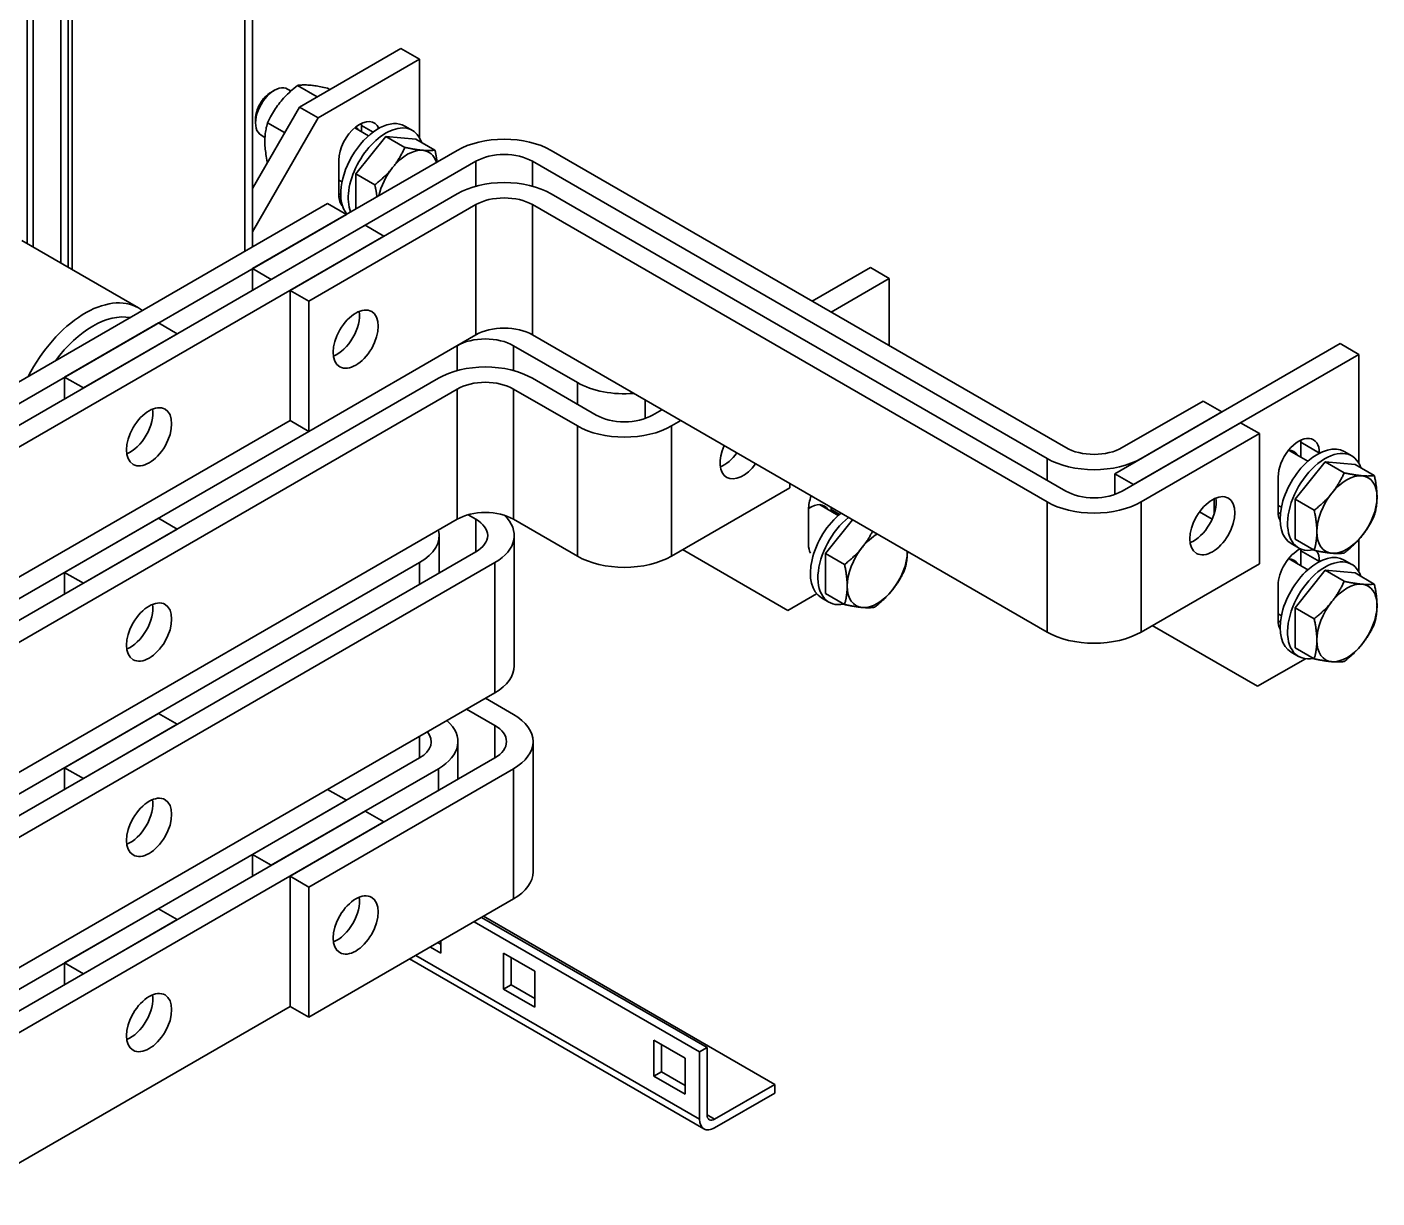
# Model space of a CAD drawing. Header units: millimetres. Extents: x -116965 to 323937, y 291661 to 566926.
# Drawn here: x -16611.2 to -16372.1, y 325147.3 to 325354.7 of the extents above; entities that cross this region are included whole.
import ezdxf

# ---------------------------------------------------------------- set-up
doc = ezdxf.new("R2010")
doc.units = ezdxf.units.MM
doc.layers.add('Visible Edges(Schneider)', color=7, linetype='Continuous', lineweight=35)
doc.layers.add('Visible Tangent Edges(Schneider)', color=7, linetype='Continuous', lineweight=35)

msp = doc.modelspace()

# ---------------------------------------------------------------- linework, layer by layer
at = {"layer": 'Visible Edges(Schneider)'}
for p, q in [((-16605.225834, 325312.85848), (-16605.225834, 325438.284442)), ((-16603.894809, 325437.515975), (-16603.894809, 325312.090013)), ((-16603.229297, 325437.131741), (-16603.229297, 325311.705779)), ((-16572.615733, 325314.945429), (-16572.615733, 325419.456991)), ((-16571.284708, 325418.688524), (-16571.284708, 325315.713896)), ((-16610.112787, 325315.679964), (-16610.112787, 325385.644427)), ((-16544.996974, 325350.871279), (-16562.965805, 325340.496969)), ((-16544.996974, 325350.871279), (-16541.669412, 325348.95011)), ((-16559.638244, 325338.575801), (-16541.669412, 325348.95011)), ((-16541.669412, 325348.95011), (-16541.669412, 325335.009266)), ((-16568.02347, 325343.094463), (-16567.410949, 325343.448025)), ((-16564.462292, 325343.336748), (-16565.058369, 325343.680893)), ((-16563.286132, 325344.322604), (-16559.812871, 325342.317316)), ((-16557.962033, 325343.847075), (-16557.562642, 325343.616486)), ((-16562.965805, 325340.496969), (-16571.284708, 325326.088206)), ((-16562.965805, 325340.496969), (-16559.638244, 325338.575801)), ((-16571.284708, 325318.403532), (-16559.638244, 325338.575801)), ((-16570.738938, 325338.391134), (-16570.738872, 325337.683894)), ((-16568.61023, 325337.699336), (-16565.588322, 325335.954637)), ((-16569.065106, 325335.126414), (-16569.764251, 325335.530066)), ((-16550.71252, 325335.398313), (-16553.168344, 325336.816184)), ((-16552.983121, 325328.677021), (-16547.659023, 325335.300289)), ((-16551.984852, 325336.132895), (-16551.984852, 325337.230983)), ((-16547.659023, 325335.300289), (-16544.274581, 325333.34628)), ((-16547.659023, 325335.300289), (-16542.334925, 325334.824759)), ((-16542.95314, 325336.352319), (-16544.284165, 325337.120786)), ((-16571.284708, 325311.87156), (-16535.01429, 325332.812295)), ((-16542.334925, 325334.824759), (-16538.950483, 325332.870751)), ((-16518.376483, 325332.812295), (-16427.201303, 325280.172281)), ((-16531.686728, 325330.891127), (-16567.957147, 325309.950391)), ((-16555.977926, 325324.935505), (-16555.977926, 325331.083244)), ((-16430.528864, 325278.251112), (-16521.704044, 325330.891127)), ((-16552.983121, 325328.677021), (-16549.598679, 325326.723012)), ((-16552.983121, 325322.437986), (-16552.983121, 325328.677021)), ((-16555.418402, 325327.247486), (-16555.977926, 325327.570527)), ((-16630.201748, 325281.698128), (-16557.974463, 325323.39857)), ((-16564.629585, 325308.029223), (-16535.01429, 325325.127622)), ((-16531.686728, 325323.206453), (-16561.302024, 325306.108054)), ((-16557.974463, 325323.39857), (-16554.646902, 325321.477402)), ((-16430.528864, 325270.566438), (-16521.704044, 325323.206453)), ((-16518.376483, 325325.127622), (-16427.201303, 325272.487607)), ((-16554.646902, 325321.477402), (-16626.874187, 325279.776959)), ((-16626.743645, 325276.009991), (-16551.31934, 325319.556233)), ((-16551.31934, 325319.556233), (-16547.991779, 325317.635065)), ((-16547.991779, 325317.635065), (-16623.416084, 325274.088822)), ((-16612.119119, 325316.838321), (-16591.488239, 325304.927076)), ((-16571.284708, 325311.87156), (-16571.284708, 325308.029223)), ((-16567.957147, 325309.950391), (-16571.284708, 325311.87156)), ((-16461.807941, 325312.063676), (-16472.123381, 325306.108054)), ((-16458.480379, 325310.142508), (-16461.807941, 325312.063676)), ((-16468.795819, 325304.186886), (-16458.480379, 325310.142508)), ((-16458.480379, 325310.142508), (-16458.480379, 325298.231264)), ((-16564.629585, 325308.029223), (-16564.629585, 325284.975202)), ((-16561.302024, 325306.108054), (-16564.629585, 325308.029223)), ((-16561.302024, 325306.108054), (-16561.302024, 325283.054033)), ((-16587.922515, 325302.265718), (-16604.560321, 325292.659875)), ((-16587.922515, 325302.265718), (-16584.594953, 325300.344549)), ((-16601.23276, 325290.738707), (-16584.594953, 325300.344549)), ((-16561.302024, 325283.054033), (-16531.686728, 325300.152432)), ((-16521.704044, 325300.152432), (-16430.528864, 325247.512417)), ((-16513.717897, 325291.699291), (-16525.031606, 325298.231264)), ((-16378.618908, 325298.615498), (-16418.549643, 325275.561476)), ((-16375.291346, 325296.694329), (-16378.618908, 325298.615498)), ((-16415.222082, 325273.640308), (-16375.291346, 325296.694329)), ((-16375.291346, 325296.694329), (-16375.291346, 325277.374213)), ((-16626.743645, 325241.428959), (-16538.341851, 325292.467759)), ((-16604.560321, 325292.659875), (-16601.23276, 325290.738707)), ((-16604.560321, 325292.659875), (-16604.560321, 325288.817539)), ((-16521.704044, 325292.467759), (-16510.390336, 325285.935786)), ((-16535.01429, 325290.54659), (-16623.416084, 325239.507791)), ((-16513.717897, 325284.014617), (-16525.031606, 325290.54659)), ((-16501.738676, 325288.625422), (-16501.738676, 325285.332855)), ((-16417.218619, 325280.172281), (-16402.910105, 325288.433305)), ((-16402.910105, 325288.433305), (-16399.582544, 325286.512136)), ((-16623.416084, 325251.034801), (-16564.629585, 325284.975202)), ((-16564.629585, 325284.975202), (-16561.302024, 325283.054033)), ((-16500.407652, 325285.935786), (-16498.743871, 325286.89637)), ((-16495.41631, 325284.975202), (-16497.080091, 325284.014617)), ((-16399.582544, 325286.512136), (-16413.891058, 325278.251112)), ((-16561.302024, 325283.054033), (-16626.874187, 325245.195928)), ((-16417.218619, 325272.487607), (-16396.254983, 325284.590968)), ((-16392.927421, 325282.6698), (-16413.891058, 325270.566438)), ((-16396.254983, 325284.590968), (-16392.927421, 325282.6698)), ((-16392.927421, 325282.6698), (-16392.927421, 325259.615778)), ((-16385.606786, 325278.497842), (-16385.606786, 325281.132865)), ((-16384.334454, 325277.763261), (-16387.667471, 325279.687579)), ((-16382.279225, 325279.211696), (-16382.279225, 325279.202085)), ((-16376.575074, 325278.717266), (-16377.906099, 325279.485733)), ((-16418.549643, 325275.561476), (-16418.549643, 325271.884676)), ((-16415.222082, 325273.640308), (-16418.549643, 325275.561476)), ((-16386.605055, 325271.041968), (-16381.280957, 325277.665236)), ((-16381.280957, 325277.665236), (-16377.896515, 325275.711228)), ((-16381.280957, 325277.665236), (-16375.956858, 325277.189707)), ((-16375.956858, 325277.189707), (-16372.572417, 325275.235698)), ((-16497.080091, 325260.960596), (-16476.116454, 325273.063957)), ((-16476.116454, 325273.063957), (-16476.116454, 325273.832425)), ((-16389.59986, 325268.837387), (-16389.59986, 325274.985126)), ((-16400.913568, 325271.126751), (-16400.913568, 325268.531602)), ((-16386.605055, 325271.041968), (-16383.220613, 325269.087959)), ((-16386.605055, 325263.94317), (-16386.605055, 325271.041968)), ((-16531.686728, 325267.492569), (-16533.065049, 325268.288343)), ((-16472.788893, 325263.073882), (-16472.788893, 325269.221621)), ((-16467.523487, 325268.157419), (-16470.856504, 325270.081737)), ((-16468.795819, 325269.221621), (-16468.795819, 325269.605854)), ((-16389.040336, 325269.612433), (-16389.59986, 325269.935475)), ((-16623.416084, 325216.453769), (-16535.01429, 325267.492569)), ((-16587.922515, 325267.684686), (-16604.560321, 325258.078844)), ((-16587.922515, 325267.684686), (-16584.594953, 325265.763517)), ((-16525.031606, 325267.492569), (-16513.717897, 325260.960596)), ((-16469.794088, 325261.436126), (-16464.992157, 325267.409809)), ((-16601.23276, 325256.157675), (-16584.594953, 325265.763517)), ((-16538.22361, 325257.954994), (-16538.22361, 325264.610816)), ((-16524.913365, 325241.556795), (-16524.913365, 325264.610816)), ((-16386.605055, 325263.94317), (-16383.220613, 325261.989162)), ((-16375.291346, 325263.922994), (-16375.291346, 325258.162529)), ((-16626.743645, 325206.847927), (-16531.686728, 325261.729064)), ((-16476.44921, 325251.354754), (-16495.083554, 325262.113297)), ((-16469.794088, 325261.436126), (-16466.409646, 325259.482117)), ((-16469.794088, 325254.337328), (-16469.794088, 325261.436126)), ((-16385.986839, 325262.415611), (-16387.317863, 325263.184079)), ((-16385.606786, 325259.286158), (-16385.606786, 325261.921181)), ((-16541.669412, 325259.807895), (-16626.874187, 325210.614896)), ((-16528.359167, 325259.807895), (-16623.416084, 325204.926759)), ((-16413.891058, 325247.512417), (-16392.927421, 325259.615778)), ((-16384.334454, 325258.551576), (-16387.667471, 325260.475895)), ((-16382.279225, 325260.000012), (-16382.279225, 325259.9904)), ((-16376.575074, 325259.505582), (-16377.906099, 325260.274049)), ((-16604.560321, 325258.078844), (-16601.23276, 325256.157675)), ((-16604.560321, 325258.078844), (-16604.560321, 325254.236507)), ((-16386.605055, 325251.830283), (-16381.280957, 325258.453552)), ((-16381.280957, 325258.453552), (-16377.896515, 325256.499543)), ((-16381.280957, 325258.453552), (-16375.956858, 325257.978022)), ((-16375.956858, 325257.978022), (-16372.572417, 325256.024014)), ((-16471.359137, 325254.293509), (-16476.44921, 325251.354754)), ((-16469.794088, 325254.337328), (-16466.409646, 325252.38332)), ((-16389.59986, 325249.625703), (-16389.59986, 325255.773442)), ((-16469.175872, 325252.809769), (-16470.506897, 325253.578236)), ((-16386.605055, 325251.830283), (-16383.220613, 325249.876275)), ((-16386.605055, 325244.731486), (-16386.605055, 325251.830283)), ((-16389.040336, 325250.400749), (-16389.59986, 325250.72379)), ((-16393.260177, 325237.906575), (-16411.894521, 325248.665118)), ((-16386.605055, 325244.731486), (-16383.220613, 325242.777478)), ((-16384.78676, 325242.798705), (-16393.260177, 325237.906575)), ((-16385.986839, 325243.203927), (-16387.317863, 325243.972394)), ((-16623.416084, 325181.872738), (-16528.359167, 325236.753874)), ((-16530.022948, 325235.79329), (-16525.031606, 325232.911537)), ((-16587.922515, 325233.103654), (-16604.560321, 325223.497812)), ((-16587.922515, 325233.103654), (-16584.594953, 325231.182486)), ((-16528.359167, 325230.990369), (-16533.350509, 325233.872122)), ((-16601.23276, 325221.576644), (-16584.594953, 325231.182486)), ((-16534.896048, 325221.452793), (-16534.896048, 325228.108616)), ((-16521.585803, 325205.054595), (-16521.585803, 325228.108616)), ((-16571.284708, 325208.128465), (-16541.669412, 325225.226864)), ((-16564.629585, 325204.286128), (-16528.359167, 325225.226864)), ((-16604.560321, 325223.497812), (-16601.23276, 325221.576644)), ((-16604.560321, 325223.497812), (-16604.560321, 325219.655475)), ((-16538.341851, 325223.305695), (-16567.957147, 325206.207296)), ((-16525.031606, 325223.305695), (-16561.302024, 325202.364959)), ((-16557.974463, 325219.655475), (-16554.646902, 325217.734307)), ((-16554.646902, 325217.734307), (-16626.874187, 325176.033864)), ((-16626.743645, 325172.266896), (-16551.31934, 325215.813138)), ((-16551.31934, 325215.813138), (-16547.991779, 325213.89197)), ((-16547.991779, 325213.89197), (-16623.416084, 325170.345727)), ((-16567.957147, 325206.207296), (-16571.284708, 325208.128465)), ((-16571.284708, 325204.286128), (-16571.284708, 325208.128465)), ((-16561.302024, 325202.364959), (-16564.629585, 325204.286128)), ((-16564.629585, 325181.232107), (-16564.629585, 325204.286128)), ((-16561.302024, 325179.310938), (-16561.302024, 325202.364959)), ((-16561.302024, 325179.310938), (-16525.031606, 325200.251674)), ((-16587.922515, 325198.522623), (-16604.560321, 325188.91678)), ((-16601.23276, 325186.995612), (-16584.594953, 325196.601454)), ((-16587.922515, 325198.522623), (-16584.594953, 325196.601454)), ((-16530.68846, 325196.985688), (-16490.757724, 325173.931667)), ((-16530.355704, 325197.177805), (-16478.778503, 325167.399694)), ((-16492.088749, 325173.163199), (-16532.019485, 325196.21722)), ((-16537.909268, 325190.665044), (-16539.772702, 325191.740898)), ((-16538.441678, 325192.509365), (-16537.909268, 325192.201978)), ((-16537.909268, 325192.816752), (-16537.909268, 325190.665044)), ((-16543.437581, 325189.624979), (-16491.309053, 325159.528559)), ((-16526.795213, 325190.62662), (-16521.271461, 325187.437481)), ((-16526.795213, 325184.248341), (-16526.795213, 325190.62662)), ((-16525.464189, 325189.858153), (-16525.464189, 325185.016808)), ((-16604.560321, 325188.91678), (-16601.23276, 325186.995612)), ((-16604.560321, 325188.91678), (-16604.560321, 325185.074444)), ((-16521.271461, 325187.437481), (-16521.271461, 325181.059202)), ((-16525.464189, 325185.016808), (-16526.795213, 325184.248341)), ((-16525.464189, 325185.016808), (-16521.271461, 325182.596136)), ((-16521.271461, 325181.059202), (-16526.795213, 325184.248341)), ((-16623.416084, 325147.291706), (-16564.629585, 325181.232107)), ((-16564.629585, 325181.232107), (-16561.302024, 325179.310938)), ((-16500.174723, 325175.257273), (-16494.650971, 325172.068133)), ((-16500.174723, 325168.878994), (-16500.174723, 325175.257273)), ((-16498.843698, 325174.488806), (-16498.843698, 325169.647461)), ((-16490.757724, 325173.931667), (-16492.088749, 325173.163199)), ((-16492.088749, 325161.251955), (-16492.088749, 325173.163199)), ((-16490.757724, 325173.931667), (-16490.757724, 325162.020422)), ((-16494.650971, 325172.068133), (-16494.650971, 325165.689854)), ((-16498.843698, 325169.647461), (-16500.174723, 325168.878994)), ((-16494.650971, 325165.689854), (-16500.174723, 325168.878994)), ((-16498.843698, 325169.647461), (-16494.650971, 325167.226789)), ((-16489.4267, 325161.251955), (-16478.778503, 325167.399694)), ((-16478.778503, 325165.862759), (-16489.4267, 325159.71502)), ((-16478.778503, 325167.399694), (-16478.778503, 325165.862759))]:
    msp.add_line(p, q, dxfattribs=at)
at = {"layer": 'Visible Edges(Schneider)', "flags": 128}
for points in [[(-16563.286132, 325344.322604), (-16563.618578, 325344.056255), (-16563.933952, 325343.795238), (-16564.233796, 325343.538565), (-16564.519493, 325343.285316), (-16564.792287, 325343.034625), (-16565.053304, 325342.78567), (-16565.303567, 325342.537662), (-16565.544008, 325342.289837), (-16565.775484, 325342.041449), (-16565.998781, 325341.791759), (-16566.21463, 325341.54003), (-16566.42371, 325341.285517), (-16566.626656, 325341.027463), (-16566.824068, 325340.765089), (-16567.016514, 325340.497587), (-16567.204537, 325340.224112), (-16567.388659, 325339.943771), (-16567.569388, 325339.655618), (-16567.747221, 325339.358636), (-16567.92265, 325339.051731), (-16568.096164, 325338.733714), (-16568.26826, 325338.403285), (-16568.439441, 325338.059019), (-16568.61023, 325337.699336)], [(-16557.962033, 325343.847075), (-16558.29448, 325343.916215), (-16558.609854, 325343.979569), (-16558.909698, 325344.037522), (-16559.195395, 325344.090414), (-16559.468189, 325344.138538), (-16559.729206, 325344.18215), (-16559.979468, 325344.22147), (-16560.21991, 325344.256688), (-16560.451386, 325344.287965), (-16560.674683, 325344.315438), (-16560.890532, 325344.339216), (-16561.099612, 325344.359387), (-16561.302558, 325344.376016), (-16561.49997, 325344.389149), (-16561.692416, 325344.39881), (-16561.880438, 325344.405), (-16562.064561, 325344.407703), (-16562.24529, 325344.406877), (-16562.423123, 325344.402462), (-16562.598552, 325344.394372), (-16562.772066, 325344.382495), (-16562.944162, 325344.366693), (-16563.115343, 325344.346797), (-16563.286132, 325344.322604)], [(-16568.61023, 325337.699336), (-16568.690345, 325337.413183), (-16568.761884, 325337.133004), (-16568.825346, 325336.857748), (-16568.881159, 325336.586437), (-16568.929688, 325336.318151), (-16568.971246, 325336.052019), (-16569.006091, 325335.787208), (-16569.03444, 325335.522911), (-16569.056465, 325335.258343), (-16569.072296, 325334.992726), (-16569.082029, 325334.72529), (-16569.085721, 325334.455257), (-16569.083393, 325334.181839), (-16569.075032, 325333.904228), (-16569.060588, 325333.621589), (-16569.039976, 325333.33305), (-16569.013073, 325333.037695), (-16568.979716, 325332.734553), (-16568.939699, 325332.422585), (-16568.892774, 325332.100677), (-16568.838641, 325331.767622), (-16568.776946, 325331.422104), (-16568.707276, 325331.062681), (-16568.629151, 325330.687766)], [(-16546.461101, 325329.760099), (-16546.355216, 325329.893321), (-16546.251219, 325330.027176), (-16546.149013, 325330.161764), (-16546.048505, 325330.297183), (-16545.949605, 325330.433535), (-16545.852227, 325330.570921), (-16545.756287, 325330.709441), (-16545.661704, 325330.849201), (-16545.568401, 325330.990301), (-16545.4763, 325331.13285), (-16545.385329, 325331.276955), (-16545.295416, 325331.422727), (-16545.20649, 325331.570276), (-16545.118482, 325331.719719), (-16545.031326, 325331.871175), (-16544.944955, 325332.024764), (-16544.859304, 325332.180612), (-16544.774309, 325332.338849), (-16544.689906, 325332.499607), (-16544.606033, 325332.663028), (-16544.522626, 325332.829252), (-16544.439623, 325332.998431), (-16544.356963, 325333.17072), (-16544.274581, 325333.34628)], [(-16544.274581, 325333.34628), (-16544.111956, 325333.312174), (-16543.953026, 325333.279368), (-16543.797636, 325333.247826), (-16543.645637, 325333.217513), (-16543.496889, 325333.188396), (-16543.351257, 325333.160448), (-16543.208611, 325333.13364), (-16543.068829, 325333.107946), (-16542.931791, 325333.083342), (-16542.797382, 325333.059807), (-16542.665495, 325333.03732), (-16542.536024, 325333.015862), (-16542.408867, 325332.995417), (-16542.283926, 325332.975969), (-16542.161107, 325332.957503), (-16542.040319, 325332.940008), (-16541.921473, 325332.923472), (-16541.804483, 325332.907887), (-16541.689266, 325332.893243), (-16541.575741, 325332.879535), (-16541.463829, 325332.866756), (-16541.353451, 325332.854903), (-16541.244534, 325332.843975), (-16541.137003, 325332.833969)], [(-16541.137003, 325332.833969), (-16541.031117, 325332.824913), (-16540.92712, 325332.816825), (-16540.824915, 325332.80969), (-16540.724407, 325332.803496), (-16540.625507, 325332.798232), (-16540.528129, 325332.793888), (-16540.432189, 325332.790455), (-16540.337606, 325332.787928), (-16540.244302, 325332.786301), (-16540.152202, 325332.78557), (-16540.061231, 325332.785735), (-16539.971318, 325332.786792), (-16539.882392, 325332.788744), (-16539.794384, 325332.79159), (-16539.707228, 325332.795336), (-16539.620857, 325332.799985), (-16539.535206, 325332.805544), (-16539.450211, 325332.812021), (-16539.365808, 325332.819423), (-16539.281935, 325332.827762), (-16539.198528, 325332.83705), (-16539.115525, 325332.8473), (-16539.032865, 325332.858528), (-16538.950483, 325332.870751)], [(-16538.950483, 325332.870751), (-16538.929399, 325332.773476), (-16538.908858, 325332.677146), (-16538.888852, 325332.581738), (-16538.869374, 325332.487227), (-16538.850419, 325332.393589), (-16538.83198, 325332.300801), (-16538.814051, 325332.208841), (-16538.796627, 325332.117685), (-16538.779702, 325332.027312), (-16538.763272, 325331.937702), (-16538.747332, 325331.848832), (-16538.731876, 325331.760682), (-16538.716901, 325331.673232), (-16538.702402, 325331.586462), (-16538.688375, 325331.500352), (-16538.674816, 325331.414884), (-16538.661723, 325331.330037), (-16538.649091, 325331.245794), (-16538.636917, 325331.162136), (-16538.625198, 325331.079045), (-16538.613932, 325330.996504), (-16538.603116, 325330.914495), (-16538.592747, 325330.832999), (-16538.582824, 325330.752001)], [(-16549.598679, 325326.723012), (-16549.436054, 325326.852244), (-16549.277124, 325326.980499), (-16549.121734, 325327.107885), (-16548.969735, 325327.234508), (-16548.820987, 325327.360473), (-16548.675355, 325327.485881), (-16548.53271, 325327.610833), (-16548.392927, 325327.735428), (-16548.255889, 325327.859765), (-16548.12148, 325327.983939), (-16547.989594, 325328.108048), (-16547.860122, 325328.232189), (-16547.732965, 325328.356457), (-16547.608024, 325328.48095), (-16547.485205, 325328.605763), (-16547.364418, 325328.730996), (-16547.245571, 325328.856747), (-16547.128582, 325328.983115), (-16547.013364, 325329.110201), (-16546.899839, 325329.238109), (-16546.787927, 325329.366944), (-16546.677549, 325329.496813), (-16546.568632, 325329.627827), (-16546.461101, 325329.760099)], [(-16549.23102, 325324.604262), (-16549.240944, 325324.68526), (-16549.251312, 325324.766755), (-16549.262129, 325324.848765), (-16549.273395, 325324.931306), (-16549.285113, 325325.014397), (-16549.297287, 325325.098055), (-16549.309919, 325325.182298), (-16549.323013, 325325.267145), (-16549.336571, 325325.352613), (-16549.350598, 325325.438723), (-16549.365097, 325325.525493), (-16549.380072, 325325.612943), (-16549.395528, 325325.701093), (-16549.411469, 325325.789963), (-16549.427899, 325325.879573), (-16549.444823, 325325.969946), (-16549.462247, 325326.061101), (-16549.480176, 325326.153062), (-16549.498615, 325326.24585), (-16549.517571, 325326.339488), (-16549.537048, 325326.433999), (-16549.557054, 325326.529407), (-16549.577596, 325326.625737), (-16549.598679, 325326.723012)], [(-16591.48824, 325304.927076), (-16591.12573, 325304.703883), (-16590.776184, 325304.460488)], [(-16380.083035, 325272.125046), (-16379.977149, 325272.258269), (-16379.873152, 325272.392123), (-16379.770947, 325272.526711), (-16379.670439, 325272.66213), (-16379.571539, 325272.798483), (-16379.474161, 325272.935868), (-16379.378221, 325273.074389), (-16379.283638, 325273.214148), (-16379.190334, 325273.355249), (-16379.098234, 325273.497798), (-16379.007263, 325273.641903), (-16378.91735, 325273.787674), (-16378.828424, 325273.935223), (-16378.740416, 325274.084667), (-16378.65326, 325274.236122), (-16378.566889, 325274.389711), (-16378.481238, 325274.545559), (-16378.396243, 325274.703796), (-16378.31184, 325274.864555), (-16378.227967, 325275.027975), (-16378.14456, 325275.194199), (-16378.061557, 325275.363378), (-16377.978896, 325275.535667), (-16377.896515, 325275.711227)], [(-16377.896515, 325275.711227), (-16377.73389, 325275.677122), (-16377.574959, 325275.644316), (-16377.419569, 325275.612773), (-16377.267571, 325275.58246), (-16377.118823, 325275.553343), (-16376.973191, 325275.525395), (-16376.830545, 325275.498587), (-16376.690763, 325275.472893), (-16376.553724, 325275.44829), (-16376.419316, 325275.424754), (-16376.287429, 325275.402267), (-16376.157958, 325275.38081), (-16376.030801, 325275.360364), (-16375.90586, 325275.340916), (-16375.783041, 325275.32245), (-16375.662253, 325275.304955), (-16375.543407, 325275.288419), (-16375.426417, 325275.272834), (-16375.3112, 325275.25819), (-16375.197675, 325275.244482), (-16375.085762, 325275.231703), (-16374.975385, 325275.219851), (-16374.866468, 325275.208922), (-16374.758936, 325275.198916)], [(-16374.758936, 325275.198916), (-16374.653051, 325275.18986), (-16374.549054, 325275.181772), (-16374.446849, 325275.174638), (-16374.346341, 325275.168443), (-16374.247441, 325275.163179), (-16374.150063, 325275.158835), (-16374.054123, 325275.155402), (-16373.95954, 325275.152875), (-16373.866236, 325275.151248), (-16373.774136, 325275.150518), (-16373.683165, 325275.150682), (-16373.593252, 325275.151739), (-16373.504325, 325275.153691), (-16373.416318, 325275.156537), (-16373.329162, 325275.160283), (-16373.242791, 325275.164933), (-16373.15714, 325275.170492), (-16373.072145, 325275.176968), (-16372.987742, 325275.18437), (-16372.903869, 325275.19271), (-16372.820462, 325275.201997), (-16372.737459, 325275.212248), (-16372.654798, 325275.223476), (-16372.572416, 325275.235698)], [(-16372.572416, 325275.235698), (-16372.532295, 325275.049196), (-16372.49416, 325274.866119), (-16372.457967, 325274.686293), (-16372.423671, 325274.509556), (-16372.391233, 325274.335747), (-16372.360619, 325274.164715), (-16372.331793, 325273.996313), (-16372.304728, 325273.830397), (-16372.279394, 325273.666831), (-16372.255768, 325273.505481), (-16372.233828, 325273.346218), (-16372.213556, 325273.188915), (-16372.194934, 325273.03345), (-16372.177949, 325272.879703), (-16372.16259, 325272.727556), (-16372.148847, 325272.576894), (-16372.136716, 325272.427604), (-16372.126191, 325272.279574), (-16372.117271, 325272.132694), (-16372.109959, 325271.986856), (-16372.104256, 325271.84195), (-16372.100171, 325271.697869), (-16372.09771, 325271.554506), (-16372.096887, 325271.411753)], [(-16383.220613, 325269.087959), (-16383.057988, 325269.217191), (-16382.899057, 325269.345446), (-16382.743668, 325269.472832), (-16382.591669, 325269.599455), (-16382.442921, 325269.72542), (-16382.297289, 325269.850828), (-16382.154643, 325269.97578), (-16382.014861, 325270.100376), (-16381.877822, 325270.224712), (-16381.743414, 325270.348886), (-16381.611527, 325270.472996), (-16381.482056, 325270.597136), (-16381.354899, 325270.721405), (-16381.229958, 325270.845897), (-16381.107139, 325270.970711), (-16380.986351, 325271.095944), (-16380.867505, 325271.221694), (-16380.750515, 325271.348062), (-16380.635298, 325271.475148), (-16380.521773, 325271.603056), (-16380.40986, 325271.731891), (-16380.299483, 325271.86176), (-16380.190566, 325271.992775), (-16380.083035, 325272.125046)], [(-16372.096887, 325271.411753), (-16372.09771, 325271.26995), (-16372.100171, 325271.129428), (-16372.104256, 325270.990065), (-16372.109959, 325270.851743), (-16372.117271, 325270.714348), (-16372.126191, 325270.577768), (-16372.136716, 325270.441891), (-16372.148847, 325270.30661), (-16372.16259, 325270.171816), (-16372.177949, 325270.037404), (-16372.194934, 325269.90327), (-16372.213556, 325269.769307), (-16372.233828, 325269.635413), (-16372.255768, 325269.501484), (-16372.279394, 325269.367415), (-16372.304728, 325269.233101), (-16372.331793, 325269.098439), (-16372.360619, 325268.963321), (-16372.391233, 325268.82764), (-16372.423671, 325268.691286), (-16372.457967, 325268.55415), (-16372.49416, 325268.416118), (-16372.532295, 325268.277074), (-16372.572416, 325268.136901)], [(-16382.745084, 325265.264014), (-16382.745907, 325265.406767), (-16382.748367, 325265.55013), (-16382.752453, 325265.694211), (-16382.758155, 325265.839116), (-16382.765468, 325265.984955), (-16382.774387, 325266.131835), (-16382.784912, 325266.279865), (-16382.797044, 325266.429155), (-16382.810786, 325266.579817), (-16382.826145, 325266.731964), (-16382.84313, 325266.885711), (-16382.861752, 325267.041176), (-16382.882025, 325267.198479), (-16382.903964, 325267.357742), (-16382.92759, 325267.519092), (-16382.952924, 325267.682658), (-16382.97999, 325267.848574), (-16383.008815, 325268.016976), (-16383.03943, 325268.188008), (-16383.071867, 325268.361817), (-16383.106163, 325268.538554), (-16383.142356, 325268.71838), (-16383.180491, 325268.901457), (-16383.220613, 325269.087959)], [(-16372.572416, 325268.136901), (-16372.654798, 325267.96134), (-16372.737459, 325267.789051), (-16372.820462, 325267.619873), (-16372.903869, 325267.453648), (-16372.987742, 325267.290228), (-16373.072145, 325267.129469), (-16373.15714, 325266.971232), (-16373.242791, 325266.815384), (-16373.329162, 325266.661795), (-16373.416318, 325266.51034), (-16373.504325, 325266.360897), (-16373.593252, 325266.213347), (-16373.683165, 325266.067576), (-16373.774136, 325265.923471), (-16373.866236, 325265.780922), (-16373.95954, 325265.639821), (-16374.054123, 325265.500062), (-16374.150063, 325265.361541), (-16374.247441, 325265.224156), (-16374.346341, 325265.087804), (-16374.446849, 325264.952384), (-16374.549054, 325264.817797), (-16374.653051, 325264.683942), (-16374.758936, 325264.55072)], [(-16463.272068, 325262.519204), (-16463.185273, 325262.628183), (-16463.099754, 325262.737573), (-16463.015459, 325262.84743), (-16462.932334, 325262.957808), (-16462.85033, 325263.068761), (-16462.769397, 325263.180345), (-16462.689489, 325263.292615), (-16462.610558, 325263.405626), (-16462.53256, 325263.519435), (-16462.455453, 325263.634099), (-16462.379192, 325263.749675), (-16462.303737, 325263.86622), (-16462.229047, 325263.983795), (-16462.155083, 325264.102458), (-16462.081805, 325264.222271), (-16462.009176, 325264.343296), (-16461.937157, 325264.465597), (-16461.865713, 325264.589238), (-16461.794806, 325264.714286), (-16461.724401, 325264.840808), (-16461.654463, 325264.968875), (-16461.584955, 325265.098557), (-16461.515845, 325265.229929), (-16461.447096, 325265.363067)], [(-16383.220613, 325261.989162), (-16383.180491, 325262.129335), (-16383.142356, 325262.268379), (-16383.106163, 325262.406411), (-16383.071867, 325262.543547), (-16383.03943, 325262.6799), (-16383.008815, 325262.815582), (-16382.97999, 325262.9507), (-16382.952924, 325263.085362), (-16382.92759, 325263.219676), (-16382.903964, 325263.353745), (-16382.882025, 325263.487674), (-16382.861752, 325263.621568), (-16382.84313, 325263.75553), (-16382.826145, 325263.889665), (-16382.810786, 325264.024077), (-16382.797044, 325264.158871), (-16382.784912, 325264.294152), (-16382.774387, 325264.430029), (-16382.765468, 325264.566609), (-16382.758155, 325264.704004), (-16382.752453, 325264.842326), (-16382.748367, 325264.981689), (-16382.745907, 325265.122211), (-16382.745084, 325265.264014)], [(-16374.758936, 325264.55072), (-16374.866468, 325264.418448), (-16374.975385, 325264.287434), (-16375.085762, 325264.157564), (-16375.197675, 325264.028729), (-16375.3112, 325263.900821), (-16375.426417, 325263.773735), (-16375.543407, 325263.647367), (-16375.662253, 325263.521617), (-16375.783041, 325263.396384), (-16375.90586, 325263.27157), (-16376.030801, 325263.147078), (-16376.157958, 325263.02281), (-16376.287429, 325262.898669), (-16376.419316, 325262.774559), (-16376.553724, 325262.650385), (-16376.690763, 325262.526049), (-16376.830545, 325262.401453), (-16376.973191, 325262.276501), (-16377.118823, 325262.151093), (-16377.267571, 325262.025128), (-16377.419569, 325261.898505), (-16377.574959, 325261.771119), (-16377.73389, 325261.642865), (-16377.896515, 325261.513633)], [(-16466.409646, 325259.482117), (-16466.247021, 325259.611349), (-16466.088091, 325259.739604), (-16465.932701, 325259.86699), (-16465.780702, 325259.993613), (-16465.631954, 325260.119578), (-16465.486322, 325260.244986), (-16465.343676, 325260.369938), (-16465.203894, 325260.494534), (-16465.066856, 325260.61887), (-16464.932447, 325260.743044), (-16464.80056, 325260.867153), (-16464.671089, 325260.991294), (-16464.543932, 325261.115563), (-16464.418991, 325261.240055), (-16464.296172, 325261.364869), (-16464.175384, 325261.490101), (-16464.056538, 325261.615852), (-16463.939549, 325261.74222), (-16463.824331, 325261.869306), (-16463.710806, 325261.997214), (-16463.598894, 325262.126049), (-16463.488516, 325262.255918), (-16463.379599, 325262.386932), (-16463.272068, 325262.519204)], [(-16455.28592, 325261.805911), (-16455.286743, 325261.664108), (-16455.289204, 325261.523586), (-16455.293289, 325261.384223), (-16455.298992, 325261.245901), (-16455.306304, 325261.108506), (-16455.315224, 325260.971926), (-16455.325749, 325260.836049), (-16455.337881, 325260.700768), (-16455.351623, 325260.565974), (-16455.366982, 325260.431562), (-16455.383967, 325260.297427), (-16455.402589, 325260.163465), (-16455.422861, 325260.029571), (-16455.444801, 325259.895641), (-16455.468427, 325259.761572), (-16455.493761, 325259.627259), (-16455.520826, 325259.492597), (-16455.549652, 325259.357478), (-16455.580266, 325259.221797), (-16455.612704, 325259.085444), (-16455.647, 325258.948308), (-16455.683193, 325258.810276), (-16455.721328, 325258.671232), (-16455.761449, 325258.531059)], [(-16380.083035, 325261.47685), (-16380.190566, 325261.486856), (-16380.299483, 325261.497785), (-16380.40986, 325261.509638), (-16380.521773, 325261.522416), (-16380.635298, 325261.536125), (-16380.750515, 325261.550768), (-16380.867505, 325261.566354), (-16380.986351, 325261.58289), (-16381.107139, 325261.600385), (-16381.229958, 325261.61885), (-16381.354899, 325261.638299), (-16381.482056, 325261.658744), (-16381.611527, 325261.680201), (-16381.743414, 325261.702688), (-16381.877822, 325261.726224), (-16382.014861, 325261.750827), (-16382.154643, 325261.776521), (-16382.297289, 325261.803329), (-16382.442921, 325261.831278), (-16382.591669, 325261.860394), (-16382.743668, 325261.890707), (-16382.899057, 325261.92225), (-16383.057988, 325261.955056), (-16383.220613, 325261.989162)], [(-16377.896515, 325261.513633), (-16377.978896, 325261.50141), (-16378.061557, 325261.490182), (-16378.14456, 325261.479932), (-16378.227967, 325261.470644), (-16378.31184, 325261.462304), (-16378.396243, 325261.454902), (-16378.481238, 325261.448426), (-16378.566889, 325261.442867), (-16378.65326, 325261.438217), (-16378.740416, 325261.434472), (-16378.828424, 325261.431625), (-16378.91735, 325261.429674), (-16379.007263, 325261.428616), (-16379.098234, 325261.428452), (-16379.190334, 325261.429182), (-16379.283638, 325261.430809), (-16379.378221, 325261.433337), (-16379.474161, 325261.436769), (-16379.571539, 325261.441113), (-16379.670439, 325261.446378), (-16379.770947, 325261.452572), (-16379.873152, 325261.459707), (-16379.977149, 325261.467795), (-16380.083035, 325261.47685)], [(-16465.934117, 325255.658171), (-16465.93494, 325255.800924), (-16465.9374, 325255.944288), (-16465.941486, 325256.088369), (-16465.947188, 325256.233274), (-16465.954501, 325256.379113), (-16465.96342, 325256.525993), (-16465.973945, 325256.674022), (-16465.986077, 325256.823313), (-16465.999819, 325256.973975), (-16466.015178, 325257.126122), (-16466.032163, 325257.279869), (-16466.050785, 325257.435334), (-16466.071058, 325257.592637), (-16466.092997, 325257.7519), (-16466.116623, 325257.91325), (-16466.141957, 325258.076816), (-16466.169023, 325258.242732), (-16466.197848, 325258.411134), (-16466.228463, 325258.582166), (-16466.2609, 325258.755975), (-16466.295196, 325258.932712), (-16466.33139, 325259.112537), (-16466.369524, 325259.295615), (-16466.409646, 325259.482117)], [(-16455.761449, 325258.531059), (-16455.843832, 325258.355498), (-16455.926492, 325258.183209), (-16456.009495, 325258.014031), (-16456.092902, 325257.847806), (-16456.176775, 325257.684386), (-16456.261178, 325257.523627), (-16456.346173, 325257.36539), (-16456.431824, 325257.209542), (-16456.518195, 325257.055953), (-16456.605351, 325256.904498), (-16456.693359, 325256.755054), (-16456.782285, 325256.607505), (-16456.872198, 325256.461734), (-16456.963169, 325256.317629), (-16457.055269, 325256.17508), (-16457.148573, 325256.033979), (-16457.243156, 325255.89422), (-16457.339096, 325255.755699), (-16457.436474, 325255.618314), (-16457.535374, 325255.481962), (-16457.635882, 325255.346542), (-16457.738087, 325255.211955), (-16457.842084, 325255.0781), (-16457.947969, 325254.944878)], [(-16380.083035, 325252.913362), (-16379.977149, 325253.046584), (-16379.873152, 325253.180439), (-16379.770947, 325253.315027), (-16379.670439, 325253.450446), (-16379.571539, 325253.586798), (-16379.474161, 325253.724184), (-16379.378221, 325253.862704), (-16379.283638, 325254.002463), (-16379.190334, 325254.143564), (-16379.098234, 325254.286113), (-16379.007263, 325254.430218), (-16378.91735, 325254.57599), (-16378.828424, 325254.723539), (-16378.740416, 325254.872982), (-16378.65326, 325255.024438), (-16378.566889, 325255.178027), (-16378.481238, 325255.333875), (-16378.396243, 325255.492111), (-16378.31184, 325255.65287), (-16378.227967, 325255.816291), (-16378.14456, 325255.982515), (-16378.061557, 325256.151694), (-16377.978896, 325256.323983), (-16377.896515, 325256.499543)], [(-16377.896515, 325256.499543), (-16377.73389, 325256.465437), (-16377.574959, 325256.432631), (-16377.419569, 325256.401089), (-16377.267571, 325256.370776), (-16377.118823, 325256.341659), (-16376.973191, 325256.313711), (-16376.830545, 325256.286903), (-16376.690763, 325256.261209), (-16376.553724, 325256.236605), (-16376.419316, 325256.21307), (-16376.287429, 325256.190583), (-16376.157958, 325256.169125), (-16376.030801, 325256.14868), (-16375.90586, 325256.129232), (-16375.783041, 325256.110766), (-16375.662253, 325256.093271), (-16375.543407, 325256.076735), (-16375.426417, 325256.06115), (-16375.3112, 325256.046506), (-16375.197675, 325256.032798), (-16375.085762, 325256.020019), (-16374.975385, 325256.008166), (-16374.866468, 325255.997238), (-16374.758936, 325255.987232)], [(-16466.409646, 325252.38332), (-16466.369524, 325252.523493), (-16466.33139, 325252.662537), (-16466.295196, 325252.800569), (-16466.2609, 325252.937705), (-16466.228463, 325253.074058), (-16466.197848, 325253.209739), (-16466.169023, 325253.344857), (-16466.141957, 325253.47952), (-16466.116623, 325253.613833), (-16466.092997, 325253.747902), (-16466.071058, 325253.881832), (-16466.050785, 325254.015726), (-16466.032163, 325254.149688), (-16466.015178, 325254.283823), (-16465.999819, 325254.418235), (-16465.986077, 325254.553029), (-16465.973945, 325254.68831), (-16465.96342, 325254.824187), (-16465.954501, 325254.960767), (-16465.947188, 325255.098162), (-16465.941486, 325255.236483), (-16465.9374, 325255.375847), (-16465.93494, 325255.516369), (-16465.934117, 325255.658171)], [(-16457.947969, 325254.944878), (-16458.055501, 325254.812606), (-16458.164418, 325254.681592), (-16458.274796, 325254.551722), (-16458.386708, 325254.422887), (-16458.500233, 325254.294979), (-16458.61545, 325254.167893), (-16458.73244, 325254.041525), (-16458.851286, 325253.915775), (-16458.972074, 325253.790542), (-16459.094893, 325253.665728), (-16459.219834, 325253.541236), (-16459.346991, 325253.416967), (-16459.476462, 325253.292826), (-16459.608349, 325253.168717), (-16459.742757, 325253.044543), (-16459.879796, 325252.920207), (-16460.019578, 325252.795611), (-16460.162224, 325252.670659), (-16460.307856, 325252.545251), (-16460.456604, 325252.419286), (-16460.608602, 325252.292663), (-16460.763993, 325252.165277), (-16460.922923, 325252.037023), (-16461.085548, 325251.90779)], [(-16374.758936, 325255.987232), (-16374.653051, 325255.978176), (-16374.549054, 325255.970088), (-16374.446849, 325255.962953), (-16374.346341, 325255.956759), (-16374.247441, 325255.951495), (-16374.150063, 325255.947151), (-16374.054123, 325255.943718), (-16373.95954, 325255.941191), (-16373.866236, 325255.939564), (-16373.774136, 325255.938833), (-16373.683165, 325255.938998), (-16373.593252, 325255.940055), (-16373.504325, 325255.942007), (-16373.416318, 325255.944853), (-16373.329162, 325255.948599), (-16373.242791, 325255.953248), (-16373.15714, 325255.958807), (-16373.072145, 325255.965284), (-16372.987742, 325255.972686), (-16372.903869, 325255.981025), (-16372.820462, 325255.990313), (-16372.737459, 325256.000563), (-16372.654798, 325256.011791), (-16372.572416, 325256.024014)], [(-16372.572416, 325256.024014), (-16372.532295, 325255.837512), (-16372.49416, 325255.654434), (-16372.457967, 325255.474609), (-16372.423671, 325255.297872), (-16372.391233, 325255.124063), (-16372.360619, 325254.953031), (-16372.331793, 325254.784629), (-16372.304728, 325254.618713), (-16372.279394, 325254.455147), (-16372.255768, 325254.293797), (-16372.233828, 325254.134534), (-16372.213556, 325253.977231), (-16372.194934, 325253.821766), (-16372.177949, 325253.668019), (-16372.16259, 325253.515871), (-16372.148847, 325253.36521), (-16372.136716, 325253.215919), (-16372.126191, 325253.06789), (-16372.117271, 325252.92101), (-16372.109959, 325252.775171), (-16372.104256, 325252.630265), (-16372.100171, 325252.486185), (-16372.09771, 325252.342821), (-16372.096887, 325252.200068)], [(-16463.272068, 325251.871008), (-16463.379599, 325251.881014), (-16463.488516, 325251.891943), (-16463.598894, 325251.903796), (-16463.710806, 325251.916574), (-16463.824331, 325251.930283), (-16463.939549, 325251.944926), (-16464.056538, 325251.960512), (-16464.175384, 325251.977048), (-16464.296172, 325251.994543), (-16464.418991, 325252.013008), (-16464.543932, 325252.032457), (-16464.671089, 325252.052902), (-16464.80056, 325252.074359), (-16464.932447, 325252.096846), (-16465.066856, 325252.120381), (-16465.203894, 325252.144985), (-16465.343676, 325252.170679), (-16465.486322, 325252.197487), (-16465.631954, 325252.225436), (-16465.780702, 325252.254552), (-16465.932701, 325252.284865), (-16466.088091, 325252.316408), (-16466.247021, 325252.349214), (-16466.409646, 325252.38332)], [(-16461.085548, 325251.90779), (-16461.16793, 325251.895568), (-16461.25059, 325251.88434), (-16461.333593, 325251.87409), (-16461.417, 325251.864801), (-16461.500873, 325251.856462), (-16461.585276, 325251.84906), (-16461.670271, 325251.842583), (-16461.755922, 325251.837025), (-16461.842293, 325251.832375), (-16461.929449, 325251.828629), (-16462.017457, 325251.825783), (-16462.106383, 325251.823832), (-16462.196296, 325251.822774), (-16462.287267, 325251.82261), (-16462.379367, 325251.82334), (-16462.472671, 325251.824967), (-16462.567254, 325251.827494), (-16462.663194, 325251.830927), (-16462.760572, 325251.835271), (-16462.859472, 325251.840536), (-16462.95998, 325251.84673), (-16463.062185, 325251.853865), (-16463.166182, 325251.861952), (-16463.272068, 325251.871008)], [(-16383.220613, 325249.876275), (-16383.057988, 325250.005507), (-16382.899057, 325250.133762), (-16382.743668, 325250.261148), (-16382.591669, 325250.387771), (-16382.442921, 325250.513735), (-16382.297289, 325250.639144), (-16382.154643, 325250.764096), (-16382.014861, 325250.888691), (-16381.877822, 325251.013028), (-16381.743414, 325251.137202), (-16381.611527, 325251.261311), (-16381.482056, 325251.385452), (-16381.354899, 325251.50972), (-16381.229958, 325251.634213), (-16381.107139, 325251.759026), (-16380.986351, 325251.884259), (-16380.867505, 325252.01001), (-16380.750515, 325252.136378), (-16380.635298, 325252.263463), (-16380.521773, 325252.391372), (-16380.40986, 325252.520207), (-16380.299483, 325252.650076), (-16380.190566, 325252.78109), (-16380.083035, 325252.913362)], [(-16372.096887, 325252.200068), (-16372.09771, 325252.058266), (-16372.100171, 325251.917743), (-16372.104256, 325251.77838), (-16372.109959, 325251.640059), (-16372.117271, 325251.502664), (-16372.126191, 325251.366084), (-16372.136716, 325251.230207), (-16372.148847, 325251.094926), (-16372.16259, 325250.960132), (-16372.177949, 325250.82572), (-16372.194934, 325250.691585), (-16372.213556, 325250.557623), (-16372.233828, 325250.423729), (-16372.255768, 325250.289799), (-16372.279394, 325250.15573), (-16372.304728, 325250.021417), (-16372.331793, 325249.886754), (-16372.360619, 325249.751636), (-16372.391233, 325249.615955), (-16372.423671, 325249.479602), (-16372.457967, 325249.342466), (-16372.49416, 325249.204434), (-16372.532295, 325249.06539), (-16372.572416, 325248.925217)], [(-16382.745084, 325246.052329), (-16382.745907, 325246.195082), (-16382.748367, 325246.338446), (-16382.752453, 325246.482526), (-16382.758155, 325246.627432), (-16382.765468, 325246.773271), (-16382.774387, 325246.920151), (-16382.784912, 325247.06818), (-16382.797044, 325247.217471), (-16382.810786, 325247.368132), (-16382.826145, 325247.52028), (-16382.84313, 325247.674027), (-16382.861752, 325247.829492), (-16382.882025, 325247.986795), (-16382.903964, 325248.146058), (-16382.92759, 325248.307408), (-16382.952924, 325248.470974), (-16382.97999, 325248.63689), (-16383.008815, 325248.805292), (-16383.03943, 325248.976324), (-16383.071867, 325249.150133), (-16383.106163, 325249.32687), (-16383.142356, 325249.506695), (-16383.180491, 325249.689773), (-16383.220613, 325249.876275)], [(-16372.572416, 325248.925217), (-16372.654798, 325248.749656), (-16372.737459, 325248.577367), (-16372.820462, 325248.408189), (-16372.903869, 325248.241964), (-16372.987742, 325248.078544), (-16373.072145, 325247.917784), (-16373.15714, 325247.759548), (-16373.242791, 325247.6037), (-16373.329162, 325247.450111), (-16373.416318, 325247.298655), (-16373.504325, 325247.149212), (-16373.593252, 325247.001663), (-16373.683165, 325246.855892), (-16373.774136, 325246.711787), (-16373.866236, 325246.569238), (-16373.95954, 325246.428137), (-16374.054123, 325246.288378), (-16374.150063, 325246.149857), (-16374.247441, 325246.012472), (-16374.346341, 325245.87612), (-16374.446849, 325245.7407), (-16374.549054, 325245.606113), (-16374.653051, 325245.472258), (-16374.758936, 325245.339036)], [(-16383.220613, 325242.777478), (-16383.180491, 325242.917651), (-16383.142356, 325243.056695), (-16383.106163, 325243.194727), (-16383.071867, 325243.331863), (-16383.03943, 325243.468216), (-16383.008815, 325243.603897), (-16382.97999, 325243.739015), (-16382.952924, 325243.873678), (-16382.92759, 325244.007991), (-16382.903964, 325244.14206), (-16382.882025, 325244.27599), (-16382.861752, 325244.409884), (-16382.84313, 325244.543846), (-16382.826145, 325244.677981), (-16382.810786, 325244.812393), (-16382.797044, 325244.947187), (-16382.784912, 325245.082468), (-16382.774387, 325245.218345), (-16382.765468, 325245.354925), (-16382.758155, 325245.49232), (-16382.752453, 325245.630641), (-16382.748367, 325245.770004), (-16382.745907, 325245.910527), (-16382.745084, 325246.052329)], [(-16374.758936, 325245.339036), (-16374.866468, 325245.206764), (-16374.975385, 325245.07575), (-16375.085762, 325244.94588), (-16375.197675, 325244.817045), (-16375.3112, 325244.689137), (-16375.426417, 325244.562051), (-16375.543407, 325244.435683), (-16375.662253, 325244.309933), (-16375.783041, 325244.1847), (-16375.90586, 325244.059886), (-16376.030801, 325243.935394), (-16376.157958, 325243.811125), (-16376.287429, 325243.686984), (-16376.419316, 325243.562875), (-16376.553724, 325243.438701), (-16376.690763, 325243.314364), (-16376.830545, 325243.189769), (-16376.973191, 325243.064817), (-16377.118823, 325242.939409), (-16377.267571, 325242.813444), (-16377.419569, 325242.686821), (-16377.574959, 325242.559435), (-16377.73389, 325242.431181), (-16377.896515, 325242.301948)], [(-16380.083035, 325242.265166), (-16380.190566, 325242.275172), (-16380.299483, 325242.286101), (-16380.40986, 325242.297953), (-16380.521773, 325242.310732), (-16380.635298, 325242.324441), (-16380.750515, 325242.339084), (-16380.867505, 325242.35467), (-16380.986351, 325242.371205), (-16381.107139, 325242.3887), (-16381.229958, 325242.407166), (-16381.354899, 325242.426614), (-16381.482056, 325242.44706), (-16381.611527, 325242.468517), (-16381.743414, 325242.491004), (-16381.877822, 325242.514539), (-16382.014861, 325242.539143), (-16382.154643, 325242.564837), (-16382.297289, 325242.591645), (-16382.442921, 325242.619594), (-16382.591669, 325242.648709), (-16382.743668, 325242.679023), (-16382.899057, 325242.710566), (-16383.057988, 325242.743372), (-16383.220613, 325242.777478)], [(-16377.896515, 325242.301948), (-16377.978896, 325242.289726), (-16378.061557, 325242.278498), (-16378.14456, 325242.268247), (-16378.227967, 325242.258959), (-16378.31184, 325242.25062), (-16378.396243, 325242.243218), (-16378.481238, 325242.236741), (-16378.566889, 325242.231182), (-16378.65326, 325242.226533), (-16378.740416, 325242.222787), (-16378.828424, 325242.21994), (-16378.91735, 325242.21799), (-16379.007263, 325242.216932), (-16379.098234, 325242.216768), (-16379.190334, 325242.217498), (-16379.283638, 325242.219125), (-16379.378221, 325242.221652), (-16379.474161, 325242.225085), (-16379.571539, 325242.229429), (-16379.670439, 325242.234694), (-16379.770947, 325242.240888), (-16379.873152, 325242.248022), (-16379.977149, 325242.25611), (-16380.083035, 325242.265166)]]:
    msp.add_lwpolyline(points, dxfattribs=at)
at = {"layer": 'Visible Edges(Schneider)'}
for centre, major_axis, start_param, end_param in [((-16567.41131, 325339.60548), (-2.352941, -4.075414), 3.1415926536, 6.2831853072), ((-16568.023765, 325339.95908), (-1.919918, -3.325395), 3.9268821597, 5.4978958011), ((-16548.990047, 325328.969959), (4.705882, 8.150827), 0, 2.9385587281), ((-16552.317609, 325333.196529), (2.588235, 4.482955), 5.8698061676, 8.6393797974), ((-16555.64517, 325335.117698), (2.588235, 4.482955), 5.4977871438, 5.5850056489), ((-16547.659023, 325328.201491), (4.705882, 8.150827), 5.8147682352, 8.996950901), ((-16555.64517, 325332.812295), (2.470588, 4.279184), 5.9733406674, 6.2040542458), ((-16526.695386, 325328.009374), (11.764706, 0), 0.7853981634, 2.3561944902), ((-16543.799052, 325325.972936), (3.764706, 6.520662), 0.2617993878, 1.308996939), ((-16543.799052, 325325.972936), (3.764706, 6.520662), 5.7894027542, 6.544984695), ((-16526.695386, 325328.009374), (-7.058824, 0), 3.926990817, 5.4977871438), ((-16543.799052, 325325.972936), (-3.764706, -6.520662), 4.4505895926, 5.2061715334), ((-16526.695386, 325320.324701), (11.764706, 0), 0.7853981634, 2.3561944902), ((-16555.64517, 325332.812295), (-4.705882, -8.150827), 0.7353773066, 0.7853981634), ((-16552.317609, 325327.04879), (-2.588235, -4.482955), 5.4977871438, 6.1182036804), ((-16555.64517, 325328.969959), (2.588235, 4.482955), 3.8397723119, 3.929264839), ((-16526.695386, 325320.324701), (-7.058824, 0), 3.926990817, 5.4977871438), ((-16556.310682, 325301.305133), (-2.823529, -4.890496), 0.6301372461, 2.5114554075), ((-16556.310682, 325301.305133), (2.823529, 4.890496), 3.7717298997, 5.6530480611), ((-16526.695386, 325297.27068), (7.058824, 0), 0.7853981634, 2.3561944902), ((-16530.022948, 325295.349511), (7.058824, 0), 0.7853981634, 2.3561944902), ((-16530.022948, 325287.664837), (11.764706, 0), 0.7853981634, 2.3561944902), ((-16530.022948, 325287.664837), (7.058824, 0), 0.7853981634, 2.3561944902), ((-16505.398994, 325296.502212), (11.764706, 0), 3.926990817, 4.854286035), ((-16592.913857, 325284.014617), (-2.823529, -4.890496), 0.6301372461, 2.5114554075), ((-16592.913857, 325284.014617), (2.823529, 4.890496), 3.7717298997, 5.6530480611), ((-16505.398994, 325288.817539), (7.058824, 0), 3.926990817, 5.4977871438), ((-16505.398994, 325288.817539), (11.764706, 0), 3.926990817, 5.4977871438), ((-16484.435358, 325279.788047), (-2.823529, -4.890496), 4.8900995812, 7.6762710331), ((-16422.209961, 325283.054033), (7.058824, 0), 3.926990817, 5.4977871438), ((-16382.611981, 325271.334906), (4.705882, 8.150827), 0, 3.1415926536), ((-16385.939542, 325277.098411), (2.588235, 4.482955), 5.4977871438, 8.6393797974), ((-16389.267104, 325279.01958), (2.588235, 4.482955), 5.4977871438, 5.5850056489), ((-16487.762919, 325281.709215), (2.823529, 4.890496), 3.7717298997, 4.5346783795), ((-16422.209961, 325283.054033), (-11.764706, 0), 0.7853981634, 2.3561944902), ((-16381.280957, 325270.566438), (4.705882, 8.150827), 5.8147682352, 9.8931950327), ((-16389.267104, 325275.177243), (2.470588, 4.279184), 5.9733406674, 6.629621585), ((-16390.598128, 325275.94571), (2.470588, 4.279184), 5.9733406674, 6.0104423504), ((-16377.420985, 325268.337883), (3.764706, 6.520662), 0.2617993878, 1.308996939), ((-16377.420985, 325268.337883), (3.764706, 6.520662), 5.4977871438, 6.544984695), ((-16469.128576, 325271.334906), (2.588235, 4.482955), 1.8308472245, 2.3561944902), ((-16422.209961, 325275.36936), (7.058824, 0), 3.926990817, 5.4977871438), ((-16404.573886, 325268.261036), (2.823529, 4.890496), 3.7717298997, 5.6530480611), ((-16377.420985, 325268.337883), (-3.764706, -6.520662), 4.4505895926, 5.4977871438), ((-16377.420985, 325268.337883), (3.764706, 6.520662), 4.4505895926, 5.4977871438), ((-16530.022948, 325264.610816), (7.058824, 0), 0.7853981634, 2.3561944902), ((-16536.67807, 325264.610816), (11.764706, 0), 5.4977871438, 6.8407841339), ((-16465.801014, 325261.729064), (-4.705882, -8.150827), 4.1111247637, 6.2831853072), ((-16472.456137, 325265.571401), (2.470588, 4.279184), 5.9733406674, 7.1630727442), ((-16473.787161, 325266.339868), (2.470588, 4.279184), 5.9733406674, 6.0104423504), ((-16472.456137, 325267.108335), (2.588235, 4.482955), 5.4225569855, 5.4977871438), ((-16422.209961, 325275.36936), (-11.764706, 0), 0.7853981634, 2.3561944902), ((-16385.939542, 325270.950672), (-2.588235, -4.482955), 5.4977871438, 5.9294621842), ((-16389.267104, 325272.871841), (2.588235, 4.482955), 3.8397723119, 3.9475954073), ((-16536.67807, 325264.610816), (7.058824, 0), 5.4977871438, 7.0685834706), ((-16464.46999, 325260.960596), (-4.705882, -8.150827), 4.1111247637, 6.7516023791), ((-16549.988316, 325264.610816), (11.764706, 0), 5.4977871438, 6.4250823618), ((-16460.610019, 325258.732041), (-3.764706, -6.520662), 3.926990817, 4.4505895926), ((-16377.420985, 325268.337883), (-3.764706, -6.520662), 5.4977871438, 6.544984695), ((-16377.420985, 325268.337883), (-3.764706, -6.520662), 0.2617993878, 1.308996939), ((-16469.128576, 325265.187167), (-2.588235, -4.482955), 5.4977871438, 5.9317333852), ((-16460.610019, 325258.732041), (-3.764706, -6.520662), 4.4505895926, 5.4977871438), ((-16460.610019, 325258.732041), (3.764706, 6.520662), 4.4505895926, 5.4977871438), ((-16382.611981, 325252.123222), (4.705882, 8.150827), 0, 3.1415926536), ((-16385.939542, 325257.886727), (2.588235, 4.482955), 0.7121744152, 2.3561944902), ((-16389.267104, 325259.807895), (2.588235, 4.482955), 5.4977871438, 5.5731373825), ((-16385.939542, 325257.886727), (2.588235, 4.482955), 5.4977871438, 6.0517896423), ((-16505.398994, 325265.763517), (11.764706, 0), 3.926990817, 5.4977871438), ((-16381.280957, 325251.354754), (4.705882, 8.150827), 5.8147682352, 9.8931950327), ((-16389.267104, 325255.965558), (2.470588, 4.279184), 5.9733406674, 6.629621585), ((-16390.598128, 325256.734026), (2.470588, 4.279184), 5.9733406674, 6.0104423504), ((-16460.610019, 325258.732041), (-3.764706, -6.520662), 5.4977871438, 6.544984695), ((-16460.610019, 325258.732041), (-3.764706, -6.520662), 0.2617993878, 1.308996939), ((-16377.420985, 325249.126199), (3.764706, 6.520662), 0.2617993878, 1.308996939), ((-16377.420985, 325249.126199), (3.764706, 6.520662), 5.4977871438, 6.544984695), ((-16592.913857, 325249.433586), (-2.823529, -4.890496), 0.6301372461, 2.5114554075), ((-16592.913857, 325249.433586), (2.823529, 4.890496), 3.7717298997, 5.6530480611), ((-16377.420985, 325249.126199), (-3.764706, -6.520662), 4.4505895926, 5.4977871438), ((-16377.420985, 325249.126199), (3.764706, 6.520662), 4.4505895926, 5.4977871438), ((-16385.939542, 325251.738988), (-2.588235, -4.482955), 5.4977871438, 5.9294621842), ((-16389.267104, 325253.660156), (2.588235, 4.482955), 3.8397723119, 3.9475954073), ((-16422.209961, 325252.315338), (11.764706, 0), 3.926990817, 5.4977871438), ((-16377.420985, 325249.126199), (-3.764706, -6.520662), 5.4977871438, 6.544984695), ((-16377.420985, 325249.126199), (-3.764706, -6.520662), 0.2617993878, 1.308996939), ((-16536.67807, 325241.556795), (11.764706, 0), 5.4977871438, 6.2831853072), ((-16533.350509, 325228.108616), (11.764706, 0), 5.4977871438, 7.0685834706), ((-16546.660754, 325228.108616), (11.764706, 0), 5.4977871438, 6.8672255498), ((-16533.350509, 325228.108616), (7.058824, 0), 5.4977871438, 7.0685834706), ((-16546.660754, 325228.108616), (7.058824, 0), 5.4977871438, 6.7287465611), ((-16592.913857, 325214.852554), (-2.823529, -4.890496), 0.6301372461, 2.5114554075), ((-16592.913857, 325214.852554), (2.823529, 4.890496), 3.7717298997, 5.6530480611), ((-16533.350509, 325205.054595), (11.764706, 0), 5.4977871438, 6.2831853072), ((-16556.310682, 325197.562038), (-2.823529, -4.890496), 0.6301372461, 2.5114554076), ((-16556.310682, 325197.562038), (2.823529, 4.890496), 3.7717298997, 5.6530480611), ((-16592.913857, 325180.271522), (-2.823529, -4.890496), 0.6301372461, 2.5114554075), ((-16592.913857, 325180.271522), (2.823529, 4.890496), 3.7717298997, 5.6530480611), ((-16489.4267, 325162.78889), (-1.882353, -3.260331), 5.4977871438, 7.0685834706), ((-16489.4267, 325162.78889), (-0.941176, -1.630165), 5.4977871438, 7.0685834706)]:
    msp.add_ellipse(centre, major_axis=major_axis, ratio=0.5773502692, start_param=start_param, end_param=end_param, dxfattribs=at)
for centre, major_axis in [((-16552.983121, 325299.383965), (2.823529, 4.890496)), ((-16589.586295, 325282.093449), (2.823529, 4.890496)), ((-16401.246325, 325266.339868), (2.823529, 4.890496)), ((-16589.586295, 325247.512417), (2.823529, 4.890496)), ((-16589.586295, 325212.931386), (2.823529, 4.890496)), ((-16552.983121, 325195.64087), (-2.823529, -4.890496)), ((-16589.586295, 325178.350354), (2.823529, 4.890496))]:
    msp.add_ellipse(centre, major_axis=major_axis, ratio=0.5773502692, dxfattribs=at)
at = {"layer": 'Visible Tangent Edges(Schneider)'}
for p, q in [((-16611.215444, 325316.316583), (-16611.215444, 325384.107492)), ((-16549.922648, 325336.040368), (-16551.984852, 325337.230983)), ((-16531.686728, 325330.891127), (-16531.686728, 325326.475441)), ((-16521.704044, 325330.891127), (-16521.704044, 325326.475441)), ((-16531.686728, 325323.206453), (-16531.686728, 325300.152432)), ((-16521.704044, 325323.206453), (-16521.704044, 325300.152432)), ((-16535.01429, 325293.815578), (-16535.01429, 325298.231264)), ((-16525.031606, 325298.231264), (-16525.031606, 325293.815578)), ((-16535.01429, 325267.492569), (-16535.01429, 325290.54659)), ((-16525.031606, 325290.54659), (-16525.031606, 325267.492569)), ((-16513.717897, 325287.856954), (-16513.717897, 325291.699291)), ((-16513.717897, 325260.960596), (-16513.717897, 325284.014617)), ((-16497.080091, 325284.014617), (-16497.080091, 325260.960596)), ((-16385.606786, 325281.132865), (-16382.279225, 325279.211696)), ((-16430.528864, 325278.251112), (-16430.528864, 325274.408775)), ((-16468.795819, 325269.221621), (-16467.294949, 325268.355093)), ((-16430.528864, 325270.566438), (-16430.528864, 325247.512417)), ((-16413.891058, 325270.566438), (-16413.891058, 325247.512417)), ((-16403.526252, 325268.808886), (-16401.29569, 325267.52107)), ((-16531.686728, 325261.729064), (-16531.686728, 325267.492569)), ((-16385.606786, 325261.921181), (-16382.279225, 325260.000012)), ((-16541.669412, 325255.965558), (-16541.669412, 325259.807895)), ((-16528.359167, 325236.753874), (-16528.359167, 325259.807895)), ((-16528.359167, 325225.226864), (-16528.359167, 325230.990369)), ((-16541.669412, 325225.226864), (-16541.669412, 325229.0692)), ((-16538.341851, 325219.463358), (-16538.341851, 325223.305695)), ((-16525.031606, 325200.251674), (-16525.031606, 325223.305695)), ((-16542.334925, 325190.261598), (-16492.088749, 325161.251955)), ((-16490.757724, 325162.020422), (-16489.4267, 325161.251955))]:
    msp.add_line(p, q, dxfattribs=at)
for centre, major_axis, start_param, end_param in [((-16600.900004, 325288.625422), (9.411765, 16.301655), 0, 1.6486100535), ((-16599.568979, 325287.856954), (8.470588, 14.671489), 0.1997126199, 1.3710837069)]:
    msp.add_ellipse(centre, major_axis=major_axis, ratio=0.5773502692, start_param=start_param, end_param=end_param, dxfattribs=at)

doc.saveas('drawing.dxf')
